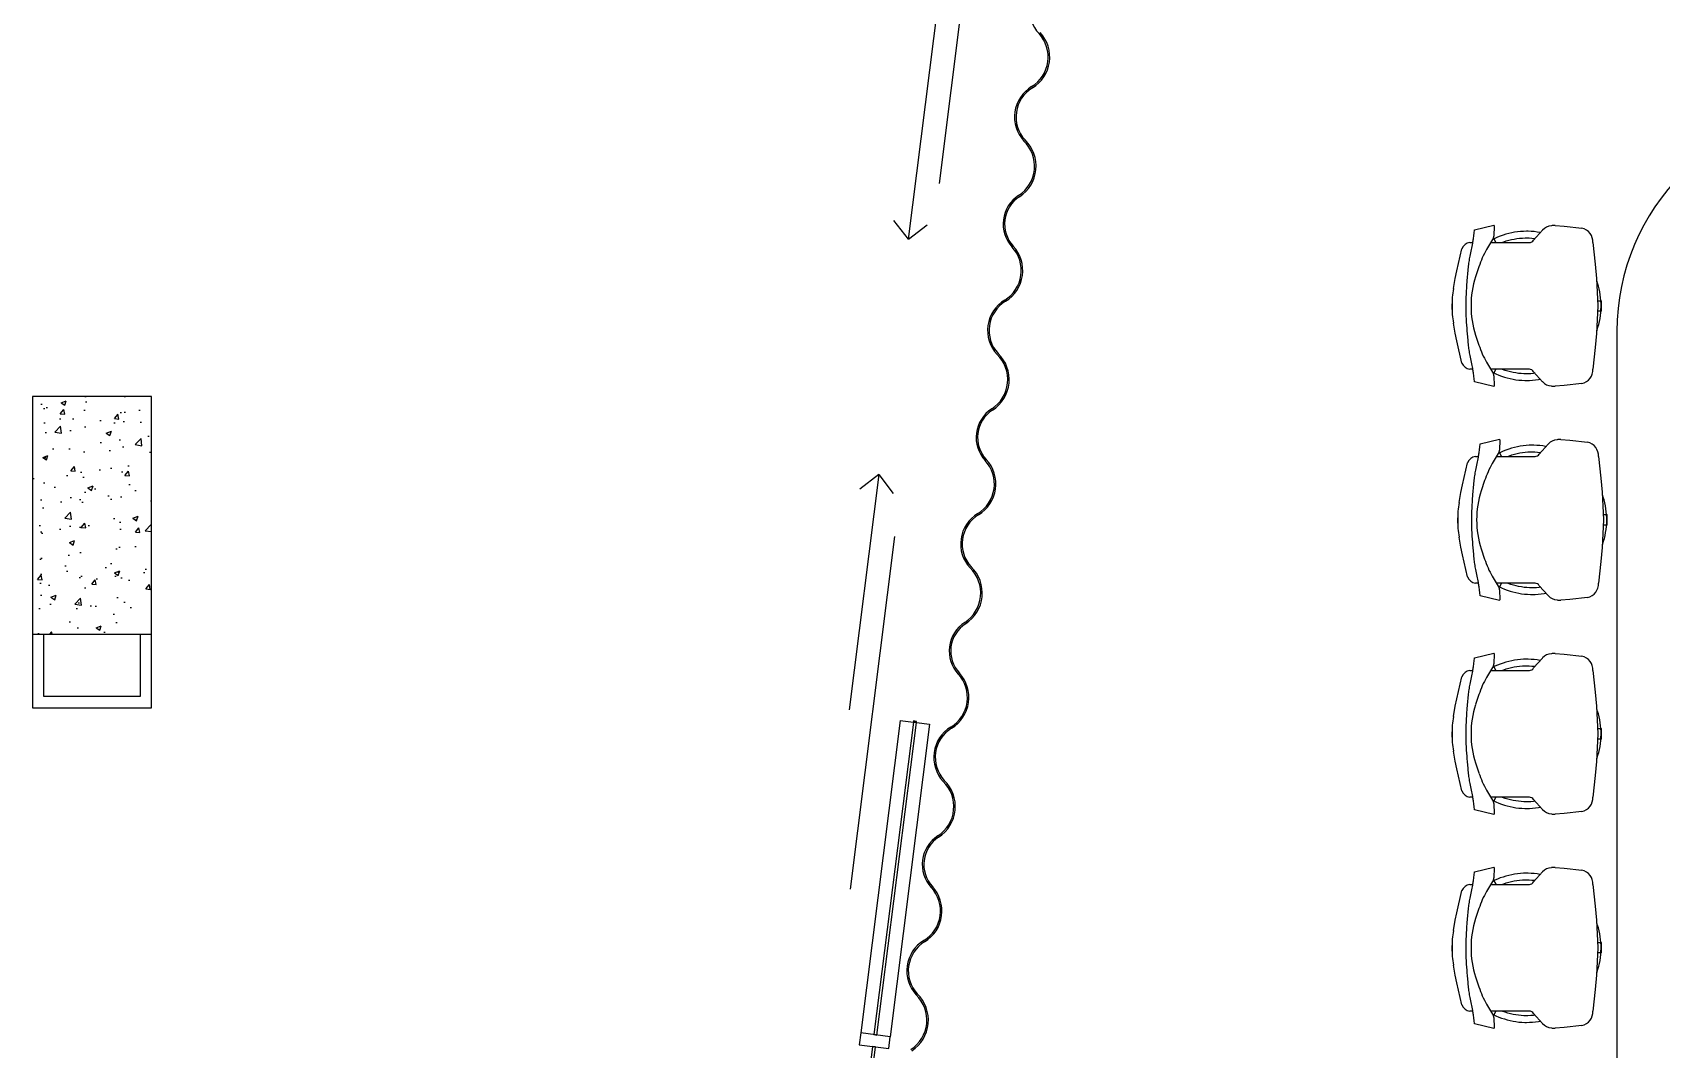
# Model space of a CAD drawing. Extents: x 6433 to 75181, y -2986 to 56414.
# Drawn here: x 39363 to 44845, y 37006 to 40428 of the extents above; entities that cross this region are included whole.
import ezdxf

# ---------------------------------------------------------------- set-up
doc = ezdxf.new("R2010")
doc.units = 0
doc.header["$MEASUREMENT"] = 0
for name, color, linetype in [('A-Column__Concrete', 7, 'CONTINUOUS'), ('A-Door', 160, 'CONTINUOUS'), ('A-Furniture', 252, 'CONTINUOUS'), ('A-General', 1, 'CONTINUOUS'), ('A-Hatch__Concrete', 252, 'CONTINUOUS'), ('A-Wall__Stud', 90, 'CONTINUOUS'), ('A-Window', 4, 'CONTINUOUS')]:
    doc.layers.add(name, color=color, linetype=linetype)

msp = doc.modelspace()

# ---------------------------------------------------------------- hatches: boundary and pattern name
at = {"layer": 'A-Hatch__Concrete'}
h = msp.add_hatch(dxfattribs=at)
h.set_pattern_fill('AR-CONC', color=256, style=0)
h.set_pattern_definition([(50, (8381.06, 65736.02), (182.18467, -15.9391), [19.05, -209.55]), (355, (8381.06, 65736.02), (-35.2434, 191.05685), [15.24, -167.6406]), (100.45144, (8396.24, 65734.7), (146.94125, 175.11775), [16.19, -178.09024]), (46.1842, (8381.06, 65786.82), (271.079, -42.0423), [28.575, -314.325]), (96.63556, (8403.65, 65783.32), (237.4041, 247.4261), [24.285, -267.1356]), (351.18415, (8381.06, 65786.82), (237.4041, 247.4261), [22.86, -251.4597]), (21, (8406.46, 65774.12), (151.6144, -102.2652), [19.05, -209.55]), (326, (8406.46, 65774.12), (61.802, 184.188), [15.24, -167.64]), (71.45144, (8419.1, 65765.6), (213.4164, 81.9228), [16.19, -178.0899]), (37.5, (8381.06, 65736.02), (3.0886, 84.55504), [0, -165.608, 0, -170.18, 0, -168.275]), (7.5, (8381.06, 65736.02), (66.81966, 100.18057), [0, -97.028, 0, -161.798, 0, -64.135]), (327.5, (8324.416, 65736.02), (135.5906, -5.72874), [0, -63.5, 0, -198.12, 0, -262.89]), (317.5, (8299.02, 65736.02), (148.12918, 25.4265), [0, -82.55, 0, -131.572, 0, -186.69])])
h.paths.add_polyline_path([(39762.8, 38403.9), (39762.8, 39203.9), (39362.8, 39203.9), (39362.8, 38403.9)])
at = {"layer": 'A-Window'}
msp.add_hatch(color=256, dxfattribs=at).paths.add_polyline_path([(42337.8, 38110.4), (42327.9, 38111.6), (42327.4, 38107.8), (42337.3, 38106.5)])

# ---------------------------------------------------------------- linework, layer by layer
at = {"layer": 'A-Column__Concrete'}
for p, q in [((39762.8, 39203.9), (39362.8, 39203.9)), ((39362.8, 39203.9), (39362.8, 38403.9)), ((39762.8, 38403.9), (39762.8, 39203.9)), ((39362.8, 38403.9), (39762.8, 38403.9))]:
    msp.add_line(p, q, dxfattribs=at)
at = {"layer": 'A-Door'}
for p, q in [((42415, 39920.3), (42564.8, 41107.8)), ((42310.7, 39732.4), (42410.6, 40524.1)), ((42310.7, 39732.4), (42261.6, 39795.6)), ((42310.7, 39732.4), (42373.9, 39781.5)), ((42210.8, 38940.7), (42110.9, 38149.1)), ((42210.8, 38940.7), (42147.6, 38891.7)), ((42210.8, 38940.7), (42259.8, 38877.5)), ((42115.3, 37545.3), (42265.2, 38732.8))]:
    msp.add_line(p, q, dxfattribs=at)
at = {"layer": 'A-Furniture'}
for p, q in [((44214.8, 39756.5), (44215.3, 39761.1)), ((44215.3, 39761.1), (44215.4, 39763.8)), ((44215.4, 39763.8), (44280.7, 39779.9)), ((44281.6, 39777.6), (44280.9, 39743.4)), ((44311.9, 39746.6), (44302.4, 39743.3)), ((44321.5, 39749.6), (44311.9, 39746.6)), ((44331.2, 39752.2), (44321.5, 39749.6)), ((44341, 39754.4), (44331.2, 39752.2)), ((44350.9, 39756.2), (44341, 39754.4)), ((44360.8, 39757.6), (44350.9, 39756.2)), ((44370.8, 39758.6), (44360.8, 39757.6)), ((44380.8, 39759.2), (44370.8, 39758.6)), ((44390.8, 39759.4), (44380.8, 39759.2)), ((44396.3, 39759.3), (44390.8, 39759.4)), ((44406.3, 39758.9), (44396.3, 39759.3)), ((44416.3, 39758.1), (44406.3, 39758.9)), ((44414.6, 39729.9), (44444.9, 39763.5)), ((44426.3, 39756.9), (44416.3, 39758.1)), ((44436.2, 39755.3), (44426.3, 39756.9)), ((44487, 39778.3), (44517.6, 39776.1)), ((44517.6, 39776.1), (44577.3, 39769.9)), ((44156.2, 39626.4), (44173.4, 39700.7)), ((44200.1, 39721.6), (44210.1, 39721.6)), ((44279.2, 39737.2), (44256.7, 39698.3)), ((44270.2, 39721.6), (44400.5, 39721.6)), ((44283.9, 39735.5), (44275.9, 39731.5)), ((44279.9, 39735.5), (44279.7, 39735.8)), ((44279.7, 39735.8), (44287.7, 39722)), ((44293.1, 39739.6), (44283.9, 39735.5)), ((44302.4, 39743.3), (44293.1, 39739.6)), ((44308.1, 39721.6), (44314.2, 39723.9)), ((44314.2, 39723.9), (44322.9, 39726.8)), ((44322.9, 39726.8), (44331.7, 39729.4)), ((44331.7, 39729.4), (44340.6, 39731.6)), ((44340.6, 39731.6), (44349.5, 39733.4)), ((44349.5, 39733.4), (44358.6, 39734.9)), ((44358.6, 39734.9), (44367.6, 39736)), ((44367.6, 39736), (44376.8, 39736.7)), ((44376.8, 39736.7), (44385.9, 39737.1)), ((44385.9, 39737.1), (44390.8, 39737.2)), ((44390.8, 39737.2), (44400, 39737)), ((44400, 39737), (44409.1, 39736.4)), ((44409.1, 39736.4), (44418.2, 39735.5)), ((44614.5, 39721.2), (44622.1, 39648.7)), ((44230.7, 39640.3), (44219.6, 39606.5)), ((44622.1, 39648.7), (44626.7, 39601)), ((44144.7, 39566.4), (44150.8, 39600.9)), ((44150.8, 39600.9), (44156.2, 39626.4)), ((44626.7, 39601), (44631, 39508.4)), ((44629.9, 39584.8), (44627.1, 39593.1)), ((44632.8, 39575.2), (44629.9, 39584.8)), ((44140.9, 39531.2), (44140.2, 39521.2)), ((44630.6, 39525.9), (44643.4, 39525.9)), ((44635.3, 39565.4), (44632.8, 39575.2)), ((44637.3, 39555.6), (44635.3, 39565.4)), ((44639, 39545.7), (44637.3, 39555.6)), ((44640.3, 39535.8), (44639, 39545.7)), ((44641.2, 39525.8), (44640.3, 39535.8)), ((44641.7, 39515.7), (44641.2, 39525.8)), ((44643.4, 39525.9), (44643, 39525.9)), ((44643.4, 39490.9), (44643.4, 39525.9)), ((44140.2, 39521.2), (44139.9, 39511.1)), ((44139.9, 39511.1), (44140, 39501.1)), ((44140, 39501.1), (44140.5, 39491.1)), ((44140.5, 39491.1), (44141.1, 39484.3)), ((44631, 39508.4), (44626.7, 39415.8)), ((44643.4, 39490.9), (44630.6, 39490.9)), ((44638.2, 39465.7), (44639.7, 39475.7)), ((44639.7, 39475.7), (44640.8, 39485.7)), ((44640.8, 39485.7), (44641.5, 39495.7)), ((44641.5, 39495.7), (44641.8, 39505.7)), ((44641.8, 39505.7), (44641.7, 39515.7)), ((44643, 39490.9), (44643.4, 39490.9)), ((44150.8, 39416), (44144.7, 39450.4)), ((44156.2, 39390.4), (44150.8, 39416)), ((44627.1, 39423.8), (44628.2, 39426.9)), ((44628.2, 39426.9), (44631.3, 39436.4)), ((44631.3, 39436.4), (44634, 39446.1)), ((44634, 39446.1), (44636.3, 39455.9)), ((44636.3, 39455.9), (44638.2, 39465.7)), ((44694.9, 39422.6), (44694.9, 35972.6)), ((44173.4, 39316.1), (44156.2, 39390.4)), ((44219.6, 39410.3), (44230.7, 39376.6)), ((44622.1, 39368.1), (44614.5, 39295.6)), ((44626.7, 39415.8), (44622.1, 39368.1)), ((44256.7, 39318.5), (44279.2, 39279.6)), ((44210.1, 39295.2), (44200.1, 39295.2)), ((44215.3, 39255.8), (44214.8, 39260.3)), ((44215.4, 39253), (44215.3, 39255.8)), ((44280.7, 39236.9), (44215.4, 39253)), ((44400.5, 39295.2), (44270.2, 39295.2)), ((44275.9, 39285.4), (44279.1, 39283.7)), ((44279.1, 39283.7), (44288.1, 39279.4)), ((44287.7, 39294.9), (44279.7, 39281)), ((44279.7, 39281), (44279.9, 39281.3)), ((44280.9, 39273.4), (44281.6, 39239.3)), ((44288.1, 39279.4), (44297.4, 39275.5)), ((44297.4, 39275.5), (44306.8, 39271.9)), ((44306.8, 39271.9), (44316.3, 39268.8)), ((44318.9, 39291.3), (44310.3, 39294.3)), ((44316.3, 39268.8), (44325.9, 39266)), ((44327.6, 39288.6), (44318.9, 39291.3)), ((44325.9, 39266), (44335.7, 39263.6)), ((44336.5, 39286.2), (44327.6, 39288.6)), ((44335.7, 39263.6), (44345.5, 39261.6)), ((44345.4, 39284.2), (44336.5, 39286.2)), ((44354.4, 39282.6), (44345.4, 39284.2)), ((44345.5, 39261.6), (44355.4, 39259.9)), ((44363.5, 39281.3), (44354.4, 39282.6)), ((44355.4, 39259.9), (44365.4, 39258.7)), ((44372.6, 39280.4), (44363.5, 39281.3)), ((44365.4, 39258.7), (44375.4, 39257.9)), ((44381.7, 39279.8), (44372.6, 39280.4)), ((44375.4, 39257.9), (44385.4, 39257.5)), ((44390.8, 39279.7), (44381.7, 39279.8)), ((44385.4, 39257.5), (44390.8, 39257.4)), ((44395.8, 39279.7), (44390.8, 39279.7)), ((44390.8, 39257.4), (44400.9, 39257.6)), ((44404.9, 39280.1), (44395.8, 39279.7)), ((44400.9, 39257.6), (44410.9, 39258.2)), ((44414, 39280.8), (44404.9, 39280.1)), ((44410.9, 39258.2), (44420.9, 39259.2)), ((44419.5, 39281.5), (44414, 39280.8)), ((44444.9, 39253.3), (44414.6, 39286.9)), ((44420.9, 39259.2), (44430.8, 39260.6)), ((44430.8, 39260.6), (44437.2, 39261.8)), ((44517.6, 39240.7), (44487, 39238.5)), ((44577.3, 39246.9), (44517.6, 39240.7)), ((44233.9, 39036.5), (44234.4, 39041.1)), ((44234.4, 39043.8), (44299.7, 39059.9)), ((44234.4, 39041.1), (44234.4, 39043.8)), ((44300.7, 39057.6), (44300, 39023.4)), ((44350.2, 39032.2), (44340.5, 39029.6)), ((44360, 39034.4), (44350.2, 39032.2)), ((44369.9, 39036.2), (44360, 39034.4)), ((44379.8, 39037.6), (44369.9, 39036.2)), ((44389.8, 39038.6), (44379.8, 39037.6)), ((44399.9, 39039.2), (44389.8, 39038.6)), ((44409.9, 39039.4), (44399.9, 39039.2)), ((44415.3, 39039.3), (44409.9, 39039.4)), ((44425.3, 39038.9), (44415.3, 39039.3)), ((44435.3, 39038.1), (44425.3, 39038.9)), ((44433.7, 39009.9), (44463.9, 39043.5)), ((44445.3, 39036.9), (44435.3, 39038.1)), ((44455.2, 39035.3), (44445.3, 39036.9)), ((44506, 39058.3), (44536.7, 39056.1)), ((44536.7, 39056.1), (44596.3, 39049.9)), ((44175.3, 38906.4), (44192.4, 38980.7)), ((44219.2, 39001.6), (44229.2, 39001.6)), ((44298.3, 39017.2), (44275.7, 38978.3)), ((44289.2, 39001.6), (44419.6, 39001.6)), ((44303, 39015.5), (44295, 39011.5)), ((44299, 39015.5), (44298.7, 39015.8)), ((44298.7, 39015.8), (44306.8, 39002)), ((44312.2, 39019.6), (44303, 39015.5)), ((44321.5, 39023.3), (44312.2, 39019.6)), ((44330.9, 39026.6), (44321.5, 39023.3)), ((44327.1, 39001.6), (44333.3, 39003.9)), ((44340.5, 39029.6), (44330.9, 39026.6)), ((44333.3, 39003.9), (44341.9, 39006.8)), ((44341.9, 39006.8), (44350.7, 39009.4)), ((44350.7, 39009.4), (44359.6, 39011.6)), ((44359.6, 39011.6), (44368.6, 39013.4)), ((44368.6, 39013.4), (44377.6, 39014.9)), ((44377.6, 39014.9), (44386.7, 39016)), ((44386.7, 39016), (44395.8, 39016.7)), ((44395.8, 39016.7), (44405, 39017.1)), ((44405, 39017.1), (44409.9, 39017.2)), ((44409.9, 39017.2), (44419, 39017)), ((44419, 39017), (44428.2, 39016.4)), ((44428.2, 39016.4), (44437.3, 39015.5)), ((44633.6, 39001.2), (44641.2, 38928.7)), ((44641.2, 38928.7), (44645.8, 38881)), ((44163.7, 38846.4), (44169.8, 38880.9)), ((44169.8, 38880.9), (44175.3, 38906.4)), ((44249.7, 38920.3), (44238.7, 38886.5)), ((44645.8, 38881), (44650, 38788.4)), ((44649, 38864.8), (44646.1, 38873.1)), ((44651.8, 38855.2), (44649, 38864.8)), ((44654.3, 38845.4), (44651.8, 38855.2)), ((44656.4, 38835.6), (44654.3, 38845.4)), ((44658.1, 38825.7), (44656.4, 38835.6)), ((44659.4, 38815.8), (44658.1, 38825.7)), ((44660.3, 38805.8), (44659.4, 38815.8)), ((44159.2, 38801.2), (44158.9, 38791.1)), ((44158.9, 38791.1), (44159, 38781.1)), ((44159, 38781.1), (44159.5, 38771.1)), ((44159.9, 38811.2), (44159.2, 38801.2)), ((44159.5, 38771.1), (44160.1, 38764.3)), ((44650, 38788.4), (44645.8, 38695.8)), ((44649.7, 38805.9), (44662.4, 38805.9)), ((44662.4, 38770.9), (44649.7, 38770.9)), ((44658.7, 38755.7), (44659.8, 38765.7)), ((44659.8, 38765.7), (44660.6, 38775.7)), ((44660.8, 38795.7), (44660.3, 38805.8)), ((44660.6, 38775.7), (44660.9, 38785.7)), ((44660.9, 38785.7), (44660.8, 38795.7)), ((44662.4, 38805.9), (44662, 38805.9)), ((44662, 38770.9), (44662.4, 38770.9)), ((44662.4, 38770.9), (44662.4, 38805.9)), ((44169.8, 38696), (44163.7, 38730.4)), ((44646.5, 38704.7), (44647.3, 38706.9)), ((44647.3, 38706.9), (44650.3, 38716.4)), ((44650.3, 38716.4), (44653, 38726.1)), ((44653, 38726.1), (44655.3, 38735.9)), ((44655.3, 38735.9), (44657.2, 38745.7)), ((44657.2, 38745.7), (44658.7, 38755.7)), ((44175.3, 38670.4), (44169.8, 38696)), ((44192.4, 38596.1), (44175.3, 38670.4)), ((44238.7, 38690.3), (44249.7, 38656.6)), ((44645.8, 38695.8), (44641.2, 38648.1)), ((44275.7, 38598.5), (44298.3, 38559.6)), ((44641.2, 38648.1), (44633.6, 38575.6)), ((44229.1, 38575.2), (44219.2, 38575.2)), ((44234.4, 38535.8), (44233.9, 38540.3)), ((44419.6, 38575.2), (44289.2, 38575.2)), ((44294.9, 38565.4), (44298.1, 38563.7)), ((44298.1, 38563.7), (44307.2, 38559.4)), ((44306.8, 38574.9), (44298.7, 38561)), ((44298.7, 38561), (44299, 38561.3)), ((44300, 38553.4), (44300.7, 38519.3)), ((44307.2, 38559.4), (44316.4, 38555.5)), ((44316.4, 38555.5), (44325.8, 38551.9)), ((44325.8, 38551.9), (44335.3, 38548.8)), ((44337.9, 38571.3), (44329.3, 38574.3)), ((44335.3, 38548.8), (44345, 38546)), ((44346.7, 38568.6), (44337.9, 38571.3)), ((44345, 38546), (44354.7, 38543.6)), ((44355.5, 38566.2), (44346.7, 38568.6)), ((44354.7, 38543.6), (44364.6, 38541.6)), ((44364.4, 38564.2), (44355.5, 38566.2)), ((44373.4, 38562.6), (44364.4, 38564.2)), ((44364.6, 38541.6), (44374.5, 38539.9)), ((44382.5, 38561.3), (44373.4, 38562.6)), ((44374.5, 38539.9), (44384.4, 38538.7)), ((44391.6, 38560.4), (44382.5, 38561.3)), ((44400.7, 38559.8), (44391.6, 38560.4)), ((44409.9, 38559.7), (44400.7, 38559.8)), ((44414.8, 38559.7), (44409.9, 38559.7)), ((44424, 38560.1), (44414.8, 38559.7)), ((44433.1, 38560.8), (44424, 38560.1)), ((44429.9, 38538.2), (44439.9, 38539.2)), ((44438.5, 38561.5), (44433.1, 38560.8)), ((44463.9, 38533.3), (44433.7, 38566.9)), ((44439.9, 38539.2), (44449.9, 38540.6)), ((44449.9, 38540.6), (44456.3, 38541.8)), ((44234.4, 38533), (44234.4, 38535.8)), ((44299.7, 38516.9), (44234.4, 38533)), ((44384.4, 38538.7), (44394.4, 38537.9)), ((44394.4, 38537.9), (44404.5, 38537.5)), ((44404.5, 38537.5), (44409.9, 38537.4)), ((44409.9, 38537.4), (44419.9, 38537.6)), ((44419.9, 38537.6), (44429.9, 38538.2)), ((44536.7, 38520.7), (44506, 38518.5)), ((44596.3, 38526.9), (44536.7, 38520.7)), ((44214.8, 38316.5), (44215.3, 38321.1)), ((44215.3, 38321.1), (44215.4, 38323.8)), ((44215.4, 38323.8), (44280.7, 38339.9)), ((44281.6, 38337.6), (44280.9, 38303.4)), ((44414.6, 38289.9), (44444.9, 38323.5)), ((44487, 38338.3), (44517.6, 38336.1)), ((44517.6, 38336.1), (44577.3, 38329.9)), ((44200.1, 38281.6), (44210.1, 38281.6)), ((44279.2, 38297.2), (44256.7, 38258.3)), ((44270.2, 38281.6), (44400.5, 38281.6)), ((44283.9, 38295.5), (44275.9, 38291.5)), ((44279.9, 38295.5), (44279.7, 38295.8)), ((44279.7, 38295.8), (44287.7, 38282)), ((44293.1, 38299.6), (44283.9, 38295.5)), ((44302.4, 38303.3), (44293.1, 38299.6)), ((44311.9, 38306.6), (44302.4, 38303.3)), ((44308.1, 38281.6), (44314.2, 38283.9)), ((44321.5, 38309.6), (44311.9, 38306.6)), ((44314.2, 38283.9), (44322.9, 38286.8)), ((44331.2, 38312.2), (44321.5, 38309.6)), ((44322.9, 38286.8), (44331.7, 38289.4)), ((44341, 38314.4), (44331.2, 38312.2)), ((44331.7, 38289.4), (44340.6, 38291.6)), ((44340.6, 38291.6), (44349.5, 38293.4)), ((44350.9, 38316.2), (44341, 38314.4)), ((44349.5, 38293.4), (44358.6, 38294.9)), ((44360.8, 38317.6), (44350.9, 38316.2)), ((44358.6, 38294.9), (44367.6, 38296)), ((44370.8, 38318.6), (44360.8, 38317.6)), ((44367.6, 38296), (44376.8, 38296.7)), ((44380.8, 38319.2), (44370.8, 38318.6)), ((44376.8, 38296.7), (44385.9, 38297.1)), ((44390.8, 38319.4), (44380.8, 38319.2)), ((44385.9, 38297.1), (44390.8, 38297.2)), ((44396.3, 38319.3), (44390.8, 38319.4)), ((44390.8, 38297.2), (44400, 38297)), ((44406.3, 38318.9), (44396.3, 38319.3)), ((44400, 38297), (44409.1, 38296.4)), ((44416.3, 38318.1), (44406.3, 38318.9)), ((44409.1, 38296.4), (44418.2, 38295.5)), ((44426.3, 38316.9), (44416.3, 38318.1)), ((44436.2, 38315.3), (44426.3, 38316.9)), ((44614.5, 38281.2), (44622.1, 38208.7)), ((44156.2, 38186.4), (44173.4, 38260.7)), ((44144.7, 38126.4), (44150.8, 38160.9)), ((44150.8, 38160.9), (44156.2, 38186.4)), ((44230.7, 38200.3), (44219.6, 38166.5)), ((44622.1, 38208.7), (44626.7, 38161)), ((44626.7, 38161), (44631, 38068.4)), ((44629.9, 38144.8), (44627.1, 38153.1)), ((44632.8, 38135.2), (44629.9, 38144.8)), ((44635.3, 38125.4), (44632.8, 38135.2)), ((44637.3, 38115.6), (44635.3, 38125.4)), ((44639, 38105.7), (44637.3, 38115.6)), ((44640.3, 38095.8), (44639, 38105.7)), ((44140.2, 38081.2), (44139.9, 38071.1)), ((44139.9, 38071.1), (44140, 38061.1)), ((44140, 38061.1), (44140.5, 38051.1)), ((44140.9, 38091.2), (44140.2, 38081.2)), ((44140.5, 38051.1), (44141.1, 38044.3)), ((44631, 38068.4), (44626.7, 37975.8)), ((44630.6, 38085.9), (44643.4, 38085.9)), ((44643.4, 38050.9), (44630.6, 38050.9)), ((44639.7, 38035.7), (44640.8, 38045.7)), ((44641.2, 38085.8), (44640.3, 38095.8)), ((44640.8, 38045.7), (44641.5, 38055.7)), ((44641.7, 38075.7), (44641.2, 38085.8)), ((44641.5, 38055.7), (44641.8, 38065.7)), ((44641.8, 38065.7), (44641.7, 38075.7)), ((44643.4, 38085.9), (44643, 38085.9)), ((44643, 38050.9), (44643.4, 38050.9)), ((44643.4, 38050.9), (44643.4, 38085.9)), ((44150.8, 37976), (44144.7, 38010.4)), ((44628.2, 37986.9), (44631.3, 37996.4)), ((44631.3, 37996.4), (44634, 38006.1)), ((44634, 38006.1), (44636.3, 38015.9)), ((44636.3, 38015.9), (44638.2, 38025.7)), ((44638.2, 38025.7), (44639.7, 38035.7)), ((44156.2, 37950.4), (44150.8, 37976)), ((44173.4, 37876.1), (44156.2, 37950.4)), ((44219.6, 37970.3), (44230.7, 37936.6)), ((44626.7, 37975.8), (44622.1, 37928.1)), ((44627.1, 37983.8), (44628.2, 37986.9)), ((44622.1, 37928.1), (44614.5, 37855.6)), ((44210.1, 37855.2), (44200.1, 37855.2)), ((44256.7, 37878.5), (44279.2, 37839.6)), ((44400.5, 37855.2), (44270.2, 37855.2)), ((44275.9, 37845.4), (44279.1, 37843.7)), ((44279.1, 37843.7), (44288.1, 37839.4)), ((44287.7, 37854.9), (44279.7, 37841)), ((44279.7, 37841), (44279.9, 37841.3)), ((44280.9, 37833.4), (44281.6, 37799.3)), ((44288.1, 37839.4), (44297.4, 37835.5)), ((44297.4, 37835.5), (44306.8, 37831.9)), ((44306.8, 37831.9), (44316.3, 37828.8)), ((44318.9, 37851.3), (44310.3, 37854.3)), ((44316.3, 37828.8), (44325.9, 37826)), ((44327.6, 37848.6), (44318.9, 37851.3)), ((44336.5, 37846.2), (44327.6, 37848.6)), ((44345.4, 37844.2), (44336.5, 37846.2)), ((44354.4, 37842.6), (44345.4, 37844.2)), ((44363.5, 37841.3), (44354.4, 37842.6)), ((44372.6, 37840.4), (44363.5, 37841.3)), ((44381.7, 37839.8), (44372.6, 37840.4)), ((44390.8, 37839.7), (44381.7, 37839.8)), ((44395.8, 37839.7), (44390.8, 37839.7)), ((44404.9, 37840.1), (44395.8, 37839.7)), ((44414, 37840.8), (44404.9, 37840.1)), ((44419.5, 37841.5), (44414, 37840.8)), ((44444.9, 37813.3), (44414.6, 37846.9)), ((44215.3, 37815.8), (44214.8, 37820.3)), ((44215.4, 37813), (44215.3, 37815.8)), ((44280.7, 37796.9), (44215.4, 37813)), ((44325.9, 37826), (44335.7, 37823.6)), ((44335.7, 37823.6), (44345.5, 37821.6)), ((44345.5, 37821.6), (44355.4, 37819.9)), ((44355.4, 37819.9), (44365.4, 37818.7)), ((44365.4, 37818.7), (44375.4, 37817.9)), ((44375.4, 37817.9), (44385.4, 37817.5)), ((44385.4, 37817.5), (44390.8, 37817.4)), ((44390.8, 37817.4), (44400.9, 37817.6)), ((44400.9, 37817.6), (44410.9, 37818.2)), ((44410.9, 37818.2), (44420.9, 37819.2)), ((44420.9, 37819.2), (44430.8, 37820.6)), ((44430.8, 37820.6), (44437.2, 37821.8)), ((44517.6, 37800.7), (44487, 37798.5)), ((44577.3, 37806.9), (44517.6, 37800.7)), ((44215.4, 37603.8), (44280.7, 37619.9)), ((44281.6, 37617.6), (44280.9, 37583.4)), ((44487, 37618.3), (44517.6, 37616.1)), ((44517.6, 37616.1), (44577.3, 37609.9)), ((44200.1, 37561.6), (44210.1, 37561.6)), ((44214.8, 37596.5), (44215.3, 37601.1)), ((44215.3, 37601.1), (44215.4, 37603.8)), ((44279.2, 37577.2), (44256.7, 37538.3)), ((44270.2, 37561.6), (44400.5, 37561.6)), ((44283.9, 37575.5), (44275.9, 37571.5)), ((44279.9, 37575.5), (44279.7, 37575.8)), ((44279.7, 37575.8), (44287.7, 37562)), ((44293.1, 37579.6), (44283.9, 37575.5)), ((44302.4, 37583.3), (44293.1, 37579.6)), ((44311.9, 37586.6), (44302.4, 37583.3)), ((44308.1, 37561.6), (44314.2, 37563.9)), ((44321.5, 37589.6), (44311.9, 37586.6)), ((44314.2, 37563.9), (44322.9, 37566.8)), ((44331.2, 37592.2), (44321.5, 37589.6)), ((44322.9, 37566.8), (44331.7, 37569.4)), ((44341, 37594.4), (44331.2, 37592.2)), ((44331.7, 37569.4), (44340.6, 37571.6)), ((44340.6, 37571.6), (44349.5, 37573.4)), ((44350.9, 37596.2), (44341, 37594.4)), ((44349.5, 37573.4), (44358.6, 37574.9)), ((44360.8, 37597.6), (44350.9, 37596.2)), ((44358.6, 37574.9), (44367.6, 37576)), ((44370.8, 37598.6), (44360.8, 37597.6)), ((44367.6, 37576), (44376.8, 37576.7)), ((44380.8, 37599.2), (44370.8, 37598.6)), ((44376.8, 37576.7), (44385.9, 37577.1)), ((44390.8, 37599.4), (44380.8, 37599.2)), ((44385.9, 37577.1), (44390.8, 37577.2)), ((44396.3, 37599.3), (44390.8, 37599.4)), ((44390.8, 37577.2), (44400, 37577)), ((44406.3, 37598.9), (44396.3, 37599.3)), ((44400, 37577), (44409.1, 37576.4)), ((44416.3, 37598.1), (44406.3, 37598.9)), ((44409.1, 37576.4), (44418.2, 37575.5)), ((44414.6, 37569.9), (44444.9, 37603.5)), ((44426.3, 37596.9), (44416.3, 37598.1)), ((44436.2, 37595.3), (44426.3, 37596.9)), ((44614.5, 37561.2), (44622.1, 37488.7)), ((44156.2, 37466.4), (44173.4, 37540.7)), ((44150.8, 37440.9), (44156.2, 37466.4)), ((44230.7, 37480.3), (44219.6, 37446.5)), ((44622.1, 37488.7), (44626.7, 37441)), ((44144.7, 37406.4), (44150.8, 37440.9)), ((44626.7, 37441), (44631, 37348.4)), ((44629.9, 37424.8), (44627.1, 37433.1)), ((44632.8, 37415.2), (44629.9, 37424.8)), ((44635.3, 37405.4), (44632.8, 37415.2)), ((44637.3, 37395.6), (44635.3, 37405.4)), ((44639, 37385.7), (44637.3, 37395.6)), ((44140.2, 37361.2), (44139.9, 37351.1)), ((44139.9, 37351.1), (44140, 37341.1)), ((44140, 37341.1), (44140.5, 37331.1)), ((44140.9, 37371.2), (44140.2, 37361.2)), ((44631, 37348.4), (44626.7, 37255.8)), ((44630.6, 37365.9), (44643.4, 37365.9)), ((44640.3, 37375.8), (44639, 37385.7)), ((44641.2, 37365.8), (44640.3, 37375.8)), ((44640.8, 37325.7), (44641.5, 37335.7)), ((44641.7, 37355.7), (44641.2, 37365.8)), ((44641.5, 37335.7), (44641.8, 37345.7)), ((44641.8, 37345.7), (44641.7, 37355.7)), ((44643.4, 37365.9), (44643, 37365.9)), ((44643.4, 37330.9), (44643.4, 37365.9)), ((44140.5, 37331.1), (44141.1, 37324.3)), ((44150.8, 37256), (44144.7, 37290.4)), ((44643.4, 37330.9), (44630.6, 37330.9)), ((44631.3, 37276.4), (44634, 37286.1)), ((44634, 37286.1), (44636.3, 37295.9)), ((44636.3, 37295.9), (44638.2, 37305.7)), ((44638.2, 37305.7), (44639.7, 37315.7)), ((44639.7, 37315.7), (44640.8, 37325.7)), ((44643, 37330.9), (44643.4, 37330.9)), ((44156.2, 37230.4), (44150.8, 37256)), ((44173.4, 37156.1), (44156.2, 37230.4)), ((44219.6, 37250.3), (44230.7, 37216.6)), ((44626.7, 37255.8), (44622.1, 37208.1)), ((44627.1, 37263.8), (44628.2, 37266.9)), ((44628.2, 37266.9), (44631.3, 37276.4)), ((44622.1, 37208.1), (44614.5, 37135.6)), ((44210.1, 37135.2), (44200.1, 37135.2)), ((44256.7, 37158.5), (44279.2, 37119.6)), ((44400.5, 37135.2), (44270.2, 37135.2)), ((44275.9, 37125.4), (44279.1, 37123.7)), ((44279.1, 37123.7), (44288.1, 37119.4)), ((44287.7, 37134.9), (44279.7, 37121)), ((44279.7, 37121), (44279.9, 37121.3)), ((44280.9, 37113.4), (44281.6, 37079.3)), ((44288.1, 37119.4), (44297.4, 37115.5)), ((44297.4, 37115.5), (44306.8, 37111.9)), ((44318.9, 37131.3), (44310.3, 37134.3)), ((44327.6, 37128.6), (44318.9, 37131.3)), ((44336.5, 37126.2), (44327.6, 37128.6)), ((44345.4, 37124.2), (44336.5, 37126.2)), ((44354.4, 37122.6), (44345.4, 37124.2)), ((44363.5, 37121.3), (44354.4, 37122.6)), ((44372.6, 37120.4), (44363.5, 37121.3)), ((44381.7, 37119.8), (44372.6, 37120.4)), ((44390.8, 37119.7), (44381.7, 37119.8)), ((44395.8, 37119.7), (44390.8, 37119.7)), ((44404.9, 37120.1), (44395.8, 37119.7)), ((44414, 37120.8), (44404.9, 37120.1)), ((44419.5, 37121.5), (44414, 37120.8)), ((44444.9, 37093.3), (44414.6, 37126.9)), ((44215.3, 37095.8), (44214.8, 37100.3)), ((44215.4, 37093), (44215.3, 37095.8)), ((44280.7, 37076.9), (44215.4, 37093)), ((44306.8, 37111.9), (44316.3, 37108.8)), ((44316.3, 37108.8), (44325.9, 37106)), ((44325.9, 37106), (44335.7, 37103.6)), ((44335.7, 37103.6), (44345.5, 37101.6)), ((44345.5, 37101.6), (44355.4, 37099.9)), ((44355.4, 37099.9), (44365.4, 37098.7)), ((44365.4, 37098.7), (44375.4, 37097.9)), ((44375.4, 37097.9), (44385.4, 37097.5)), ((44385.4, 37097.5), (44390.8, 37097.4)), ((44390.8, 37097.4), (44400.9, 37097.6)), ((44400.9, 37097.6), (44410.9, 37098.2)), ((44410.9, 37098.2), (44420.9, 37099.2)), ((44420.9, 37099.2), (44430.8, 37100.6)), ((44430.8, 37100.6), (44437.2, 37101.8)), ((44517.6, 37080.7), (44487, 37078.5)), ((44577.3, 37086.9), (44517.6, 37080.7))]:
    msp.add_line(p, q, dxfattribs=at)
for centre, radius, start, end in [((45444.9, 39422.6), 750, 0, 180), ((44278.5, 39777.6), 3.18, 358.8526, 45.9514), ((44477.6, 39734.1), 44, 94, 138), ((44481.7, 39744.4), 34.4, 81.0921, 101.9553), ((44566.2, 39722.8), 48.4, 358.0793, 76.7095), ((44205.4, 39687.3), 34.7, 98.6787, 157.3213), ((44520.3, 39545.4), 304.8, 149.8834, 161.8685), ((44268.3, 39743.6), 12.7, 329.8834, 358.8526), ((44400.5, 39737.7), 16.1, 270, 331.0891), ((44519.2, 39508.4), 315.2, 161.8685, 198.1315), ((44418.5, 39518.1), 278.1, 170, 182), ((44418.5, 39498.7), 278.1, 178, 190), ((44520.3, 39471.4), 304.8, 198.1315, 210.1166), ((44205.4, 39329.5), 34.7, 202.6787, 261.3213), ((44268.3, 39273.2), 12.7, 1.1474, 30.1166), ((44400.5, 39279.1), 16.1, 28.9109, 90), ((44477.6, 39282.8), 44, 222, 266), ((44566.2, 39294), 48.4, 283.2905, 1.9207), ((44278.5, 39239.2), 3.17, 314.0486, 1.1474), ((44481.7, 39272.4), 34.4, 258.0447, 278.9079), ((44297.5, 39057.6), 3.18, 358.8526, 45.9514), ((44496.7, 39014.1), 44, 94, 138), ((44500.7, 39024.4), 34.4, 81.0921, 101.9553), ((44585.2, 39002.8), 48.4, 358.0793, 76.7095), ((44224.4, 38967.3), 34.7, 98.6787, 157.3213), ((44539.4, 38825.4), 304.8, 149.8834, 161.8685), ((44287.3, 39023.6), 12.7, 329.8834, 358.8526), ((44419.6, 39017.7), 16.1, 270, 331.0891), ((44538.2, 38788.4), 315.2, 161.8685, 198.1315), ((44437.6, 38798.1), 278.1, 170, 182), ((44437.6, 38778.7), 278.1, 178, 190), ((44539.4, 38751.4), 304.8, 198.1315, 210.1166), ((44224.4, 38609.5), 34.7, 202.6787, 261.3213), ((44287.3, 38553.2), 12.7, 1.1474, 30.1166), ((44419.6, 38559.1), 16.1, 28.9109, 90), ((44585.2, 38574), 48.4, 283.2905, 1.9207), ((44297.5, 38519.2), 3.17, 314.0486, 1.1474), ((44496.7, 38562.8), 44, 222, 266), ((44500.7, 38552.4), 34.4, 258.0447, 278.9079), ((44278.5, 38337.6), 3.18, 358.8526, 45.9514), ((44477.6, 38294.1), 44, 94, 138), ((44481.7, 38304.4), 34.4, 81.0921, 101.9553), ((44566.2, 38282.8), 48.4, 358.0793, 76.7095), ((44205.4, 38247.3), 34.7, 98.6787, 157.3213), ((44268.3, 38303.6), 12.7, 329.8834, 358.8526), ((44400.5, 38297.7), 16.1, 270, 331.0891), ((44520.3, 38105.4), 304.8, 149.8834, 161.8685), ((44519.2, 38068.4), 315.2, 161.8685, 198.1315), ((44418.5, 38078.1), 278.1, 170, 182), ((44418.5, 38058.7), 278.1, 178, 190), ((44520.3, 38031.4), 304.8, 198.1315, 210.1166), ((44205.4, 37889.5), 34.7, 202.6787, 261.3213), ((44268.3, 37833.2), 12.7, 1.1474, 30.1166), ((44400.5, 37839.1), 16.1, 28.9109, 90), ((44566.2, 37854), 48.4, 283.2905, 1.9207), ((44278.5, 37799.2), 3.17, 314.0486, 1.1474), ((44477.6, 37842.8), 44, 222, 266), ((44481.7, 37832.4), 34.4, 258.0447, 278.9079), ((44278.5, 37617.6), 3.18, 358.8526, 45.9514), ((44477.6, 37574.1), 44, 94, 138), ((44481.7, 37584.4), 34.4, 81.0921, 101.9553), ((44566.2, 37562.8), 48.4, 358.0793, 76.7095), ((44205.4, 37527.3), 34.7, 98.6787, 157.3213), ((44268.3, 37583.6), 12.7, 329.8834, 358.8526), ((44400.5, 37577.7), 16.1, 270, 331.0891), ((44520.3, 37385.4), 304.8, 149.8834, 161.8685), ((44519.2, 37348.4), 315.2, 161.8685, 198.1315), ((44418.5, 37358.1), 278.1, 170, 182), ((44418.5, 37338.7), 278.1, 178, 190), ((44520.3, 37311.4), 304.8, 198.1315, 210.1166), ((44205.4, 37169.5), 34.7, 202.6787, 261.3213), ((44268.3, 37113.2), 12.7, 1.1474, 30.1166), ((44400.5, 37119.1), 16.1, 28.9109, 90), ((44566.2, 37134), 48.4, 283.2905, 1.9207), ((44278.5, 37079.2), 3.17, 314.0486, 1.1474), ((44477.6, 37122.8), 44, 222, 266), ((44481.7, 37112.4), 34.4, 258.0447, 278.9079)]:
    msp.add_arc(centre, radius, start, end, dxfattribs=at)
for points in [[(44212.5, 39737), (44212.9, 39740.3), (44213.7, 39746.7), (44214.5, 39753.2), (44214.8, 39756.5)], [(44201.2, 39675.8), (44202.5, 39683.1), (44205.3, 39697.7), (44208.2, 39712.2), (44209.7, 39719.4)], [(44209.7, 39719.4), (44209.8, 39720.2), (44210.1, 39721.8), (44210.4, 39723.3), (44210.5, 39724.1)], [(44210.5, 39724.1), (44210.9, 39726.2), (44211.6, 39730.5), (44212.2, 39734.9), (44212.5, 39737)], [(44191.1, 39589.7), (44191.8, 39597.7), (44193.2, 39613.6), (44194.7, 39629.6), (44195.5, 39637.6)], [(44195.5, 39637.6), (44196.1, 39644), (44197.7, 39656.8), (44199.9, 39669.5), (44201.2, 39675.8)], [(44191.5, 39422.4), (44189, 39450.3), (44186.4, 39506), (44188.7, 39561.8), (44191.1, 39589.7)], [(44195.5, 39379.2), (44194.8, 39386.4), (44193.4, 39400.8), (44192.1, 39415.2), (44191.5, 39422.4)], [(44201.2, 39341), (44199.9, 39347.4), (44197.7, 39360), (44196.1, 39372.8), (44195.5, 39379.2)], [(44209.7, 39297.4), (44208.2, 39304.6), (44205.3, 39319.2), (44202.5, 39333.7), (44201.2, 39341)], [(44210.5, 39292.7), (44210.4, 39293.5), (44210.1, 39295.1), (44209.8, 39296.6), (44209.7, 39297.4)], [(44212.5, 39279.8), (44212.2, 39282), (44211.6, 39286.3), (44210.9, 39290.6), (44210.5, 39292.7)], [(44214.8, 39260.3), (44214.5, 39263.6), (44213.7, 39270.1), (44212.9, 39276.6), (44212.5, 39279.8)], [(44231.6, 39017), (44232, 39020.3), (44232.8, 39026.7), (44233.5, 39033.2), (44233.9, 39036.5)], [(44220.2, 38955.8), (44221.6, 38963.1), (44224.3, 38977.7), (44227.2, 38992.2), (44228.7, 38999.4)], [(44228.7, 38999.4), (44228.9, 39000.2), (44229.2, 39001.8), (44229.4, 39003.3), (44229.6, 39004.1)], [(44229.6, 39004.1), (44229.9, 39006.2), (44230.7, 39010.5), (44231.3, 39014.9), (44231.6, 39017)], [(44214.5, 38917.6), (44215.2, 38924), (44216.8, 38936.8), (44219, 38949.5), (44220.2, 38955.8)], [(44210.5, 38702.4), (44208, 38730.3), (44205.5, 38786), (44207.8, 38841.8), (44210.1, 38869.7)], [(44210.1, 38869.7), (44210.8, 38877.7), (44212.3, 38893.6), (44213.7, 38909.6), (44214.5, 38917.6)], [(44214.5, 38659.2), (44213.8, 38666.4), (44212.5, 38680.8), (44211.2, 38695.2), (44210.5, 38702.4)], [(44220.2, 38621), (44219, 38627.4), (44216.8, 38640), (44215.2, 38652.8), (44214.5, 38659.2)], [(44228.7, 38577.4), (44227.2, 38584.6), (44224.3, 38599.2), (44221.6, 38613.7), (44220.2, 38621)], [(44229.6, 38572.7), (44229.4, 38573.5), (44229.2, 38575.1), (44228.9, 38576.6), (44228.7, 38577.4)], [(44231.6, 38559.8), (44231.3, 38562), (44230.7, 38566.3), (44229.9, 38570.6), (44229.6, 38572.7)], [(44233.9, 38540.3), (44233.5, 38543.6), (44232.8, 38550.1), (44232, 38556.6), (44231.6, 38559.8)], [(44201.2, 38235.8), (44202.5, 38243.1), (44205.3, 38257.7), (44208.2, 38272.2), (44209.7, 38279.4)], [(44209.7, 38279.4), (44209.8, 38280.2), (44210.1, 38281.8), (44210.4, 38283.3), (44210.5, 38284.1)], [(44210.5, 38284.1), (44210.9, 38286.2), (44211.6, 38290.5), (44212.2, 38294.9), (44212.5, 38297)], [(44212.5, 38297), (44212.9, 38300.3), (44213.7, 38306.7), (44214.5, 38313.2), (44214.8, 38316.5)], [(44195.5, 38197.6), (44196.1, 38204), (44197.7, 38216.8), (44199.9, 38229.5), (44201.2, 38235.8)], [(44191.1, 38149.7), (44191.8, 38157.7), (44193.2, 38173.6), (44194.7, 38189.6), (44195.5, 38197.6)], [(44191.5, 37982.4), (44189, 38010.3), (44186.4, 38066), (44188.7, 38121.8), (44191.1, 38149.7)], [(44195.5, 37939.2), (44194.8, 37946.4), (44193.4, 37960.8), (44192.1, 37975.2), (44191.5, 37982.4)], [(44201.2, 37901), (44199.9, 37907.4), (44197.7, 37920), (44196.1, 37932.8), (44195.5, 37939.2)], [(44209.7, 37857.4), (44208.2, 37864.6), (44205.3, 37879.2), (44202.5, 37893.7), (44201.2, 37901)], [(44210.5, 37852.7), (44210.4, 37853.5), (44210.1, 37855.1), (44209.8, 37856.6), (44209.7, 37857.4)], [(44212.5, 37839.8), (44212.2, 37842), (44211.6, 37846.3), (44210.9, 37850.6), (44210.5, 37852.7)], [(44214.8, 37820.3), (44214.5, 37823.6), (44213.7, 37830.1), (44212.9, 37836.6), (44212.5, 37839.8)], [(44201.2, 37515.8), (44202.5, 37523.1), (44205.3, 37537.7), (44208.2, 37552.2), (44209.7, 37559.4)], [(44209.7, 37559.4), (44209.8, 37560.2), (44210.1, 37561.8), (44210.4, 37563.3), (44210.5, 37564.1)], [(44210.5, 37564.1), (44210.9, 37566.2), (44211.6, 37570.5), (44212.2, 37574.9), (44212.5, 37577)], [(44212.5, 37577), (44212.9, 37580.3), (44213.7, 37586.7), (44214.5, 37593.2), (44214.8, 37596.5)], [(44195.5, 37477.6), (44196.1, 37484), (44197.7, 37496.8), (44199.9, 37509.5), (44201.2, 37515.8)], [(44191.1, 37429.7), (44191.8, 37437.7), (44193.2, 37453.6), (44194.7, 37469.6), (44195.5, 37477.6)], [(44191.5, 37262.4), (44189, 37290.3), (44186.4, 37346), (44188.7, 37401.8), (44191.1, 37429.7)], [(44195.5, 37219.2), (44194.8, 37226.4), (44193.4, 37240.8), (44192.1, 37255.2), (44191.5, 37262.4)], [(44201.2, 37181), (44199.9, 37187.4), (44197.7, 37200), (44196.1, 37212.8), (44195.5, 37219.2)], [(44209.7, 37137.4), (44208.2, 37144.6), (44205.3, 37159.2), (44202.5, 37173.7), (44201.2, 37181)], [(44210.5, 37132.7), (44210.4, 37133.5), (44210.1, 37135.1), (44209.8, 37136.6), (44209.7, 37137.4)], [(44212.5, 37119.8), (44212.2, 37122), (44211.6, 37126.3), (44210.9, 37130.6), (44210.5, 37132.7)], [(44214.8, 37100.3), (44214.5, 37103.6), (44213.7, 37110.1), (44212.9, 37116.6), (44212.5, 37119.8)]]:
    msp.add_open_spline(points, degree=3, dxfattribs=at)
at = {"layer": 'A-General'}
for centre, radius, start, end in [((42834.1, 40502.2), 114.3, 122.8543, 222.7618), ((42664.9, 40345.7), 116.2, 301.2382, 42.7618), ((42664.9, 40345.7), 121.2, 301.2382, 42.7618), ((42787.1, 40144.2), 119.4, 121.2382, 222.7618), ((42787.1, 40144.2), 114.4, 121.2382, 222.6933), ((42617.7, 39978.6), 117.6, 302.8543, 45.9652), ((42617.7, 39978.6), 122.6, 302.8543, 45.8985), ((42743.5, 39783.8), 114.3, 122.8543, 222.7618), ((42743.5, 39783.8), 109.3, 122.8543, 222.7618), ((42574.3, 39627.3), 116.2, 301.2382, 42.7618), ((42574.3, 39627.3), 121.2, 301.2382, 42.7618), ((42696.5, 39425.9), 119.4, 121.2382, 222.7618), ((42696.5, 39425.9), 114.4, 121.2382, 222.6933), ((42527.1, 39260.3), 117.6, 302.8543, 45.9652), ((42527.1, 39260.3), 122.6, 302.8543, 45.8985), ((42652.8, 39065.5), 114.3, 122.8543, 222.7618), ((42652.8, 39065.5), 109.3, 122.8543, 222.7618), ((42483.6, 38909), 116.2, 301.2382, 42.7618), ((42483.6, 38909), 121.2, 301.2382, 42.7618), ((42605.8, 38707.5), 119.4, 121.2382, 222.7618), ((42605.8, 38707.5), 114.4, 121.2382, 222.6933), ((42436.4, 38541.9), 117.6, 302.8543, 45.9652), ((42436.4, 38541.9), 122.6, 302.8543, 45.8985), ((42562.2, 38347.1), 114.3, 122.8543, 222.7618), ((42562.2, 38347.1), 109.3, 122.8543, 222.7618), ((42393, 38190.6), 116.2, 301.2382, 42.7618), ((42393, 38190.6), 121.2, 301.2382, 42.7618), ((42515.2, 37989.2), 119.4, 121.2382, 222.7618), ((42515.2, 37989.2), 114.4, 121.2382, 222.6933), ((42345.8, 37823.6), 117.6, 302.8543, 45.9652), ((42345.8, 37823.6), 122.6, 302.8543, 45.8985), ((42471.6, 37628.8), 114.3, 122.8543, 222.7618), ((42471.6, 37628.8), 109.3, 122.8543, 222.7618), ((42302.3, 37472.3), 121.2, 301.2382, 42.7618), ((42302.3, 37472.3), 116.2, 301.2382, 42.7618), ((42424.5, 37270.8), 119.4, 121.2382, 222.7618), ((42424.5, 37270.8), 114.4, 121.2382, 222.6933), ((42255.1, 37105.2), 117.6, 302.8543, 45.9652), ((42255.1, 37105.2), 122.6, 302.8543, 45.8985)]:
    msp.add_arc(centre, radius, start, end, dxfattribs=at)
at = {"layer": 'A-Wall__Stud'}
for p, q in [((39362.8, 38403.9), (39362.8, 38155.9)), ((39400.8, 38193.9), (39400.8, 38403.9)), ((39724.8, 38403.9), (39724.8, 38193.9)), ((39762.8, 38155.9), (39762.8, 38403.9)), ((39362.8, 38155.9), (39762.8, 38155.9)), ((39724.8, 38193.9), (39400.8, 38193.9))]:
    msp.add_line(p, q, dxfattribs=at)
at = {"layer": 'A-Window'}
for p, q in [((42282.7, 38113.4), (42150, 37061.7)), ((42327.4, 38107.8), (42194.7, 37056.1)), ((42204.6, 37054.9), (42337.3, 38106.5)), ((42382, 38100.9), (42249.3, 37049.2)), ((42282.7, 38113.4), (42327.4, 38107.8)), ((42327.9, 38111.6), (42327.4, 38107.8)), ((42337.3, 38106.5), (42327.4, 38107.8)), ((42327.4, 38107.8), (42337.3, 38106.5)), ((42337.8, 38110.4), (42327.9, 38111.6)), ((42337.3, 38106.5), (42337.8, 38110.4)), ((42337.3, 38106.5), (42382, 38100.9)), ((42189.7, 37016.4), (42063, 36012.5)), ((42072.9, 36011.3), (42199.6, 37015.2)), ((42199.6, 37015.2), (42189.7, 37016.4)), ((42194.7, 37056.1), (42204.6, 37054.9))]:
    msp.add_line(p, q, dxfattribs=at)
at = {"layer": 'A-Window', "extrusion": (0, 0, -1)}
for p, q in [((42150, 37061.7), (42145, 37022.1)), ((42249.3, 37049.2), (42150, 37061.7)), ((42145, 37022.1), (42244.2, 37009.5)), ((42244.2, 37009.5), (42249.3, 37049.2))]:
    msp.add_line(p, q, dxfattribs=at)

doc.saveas('drawing.dxf')
